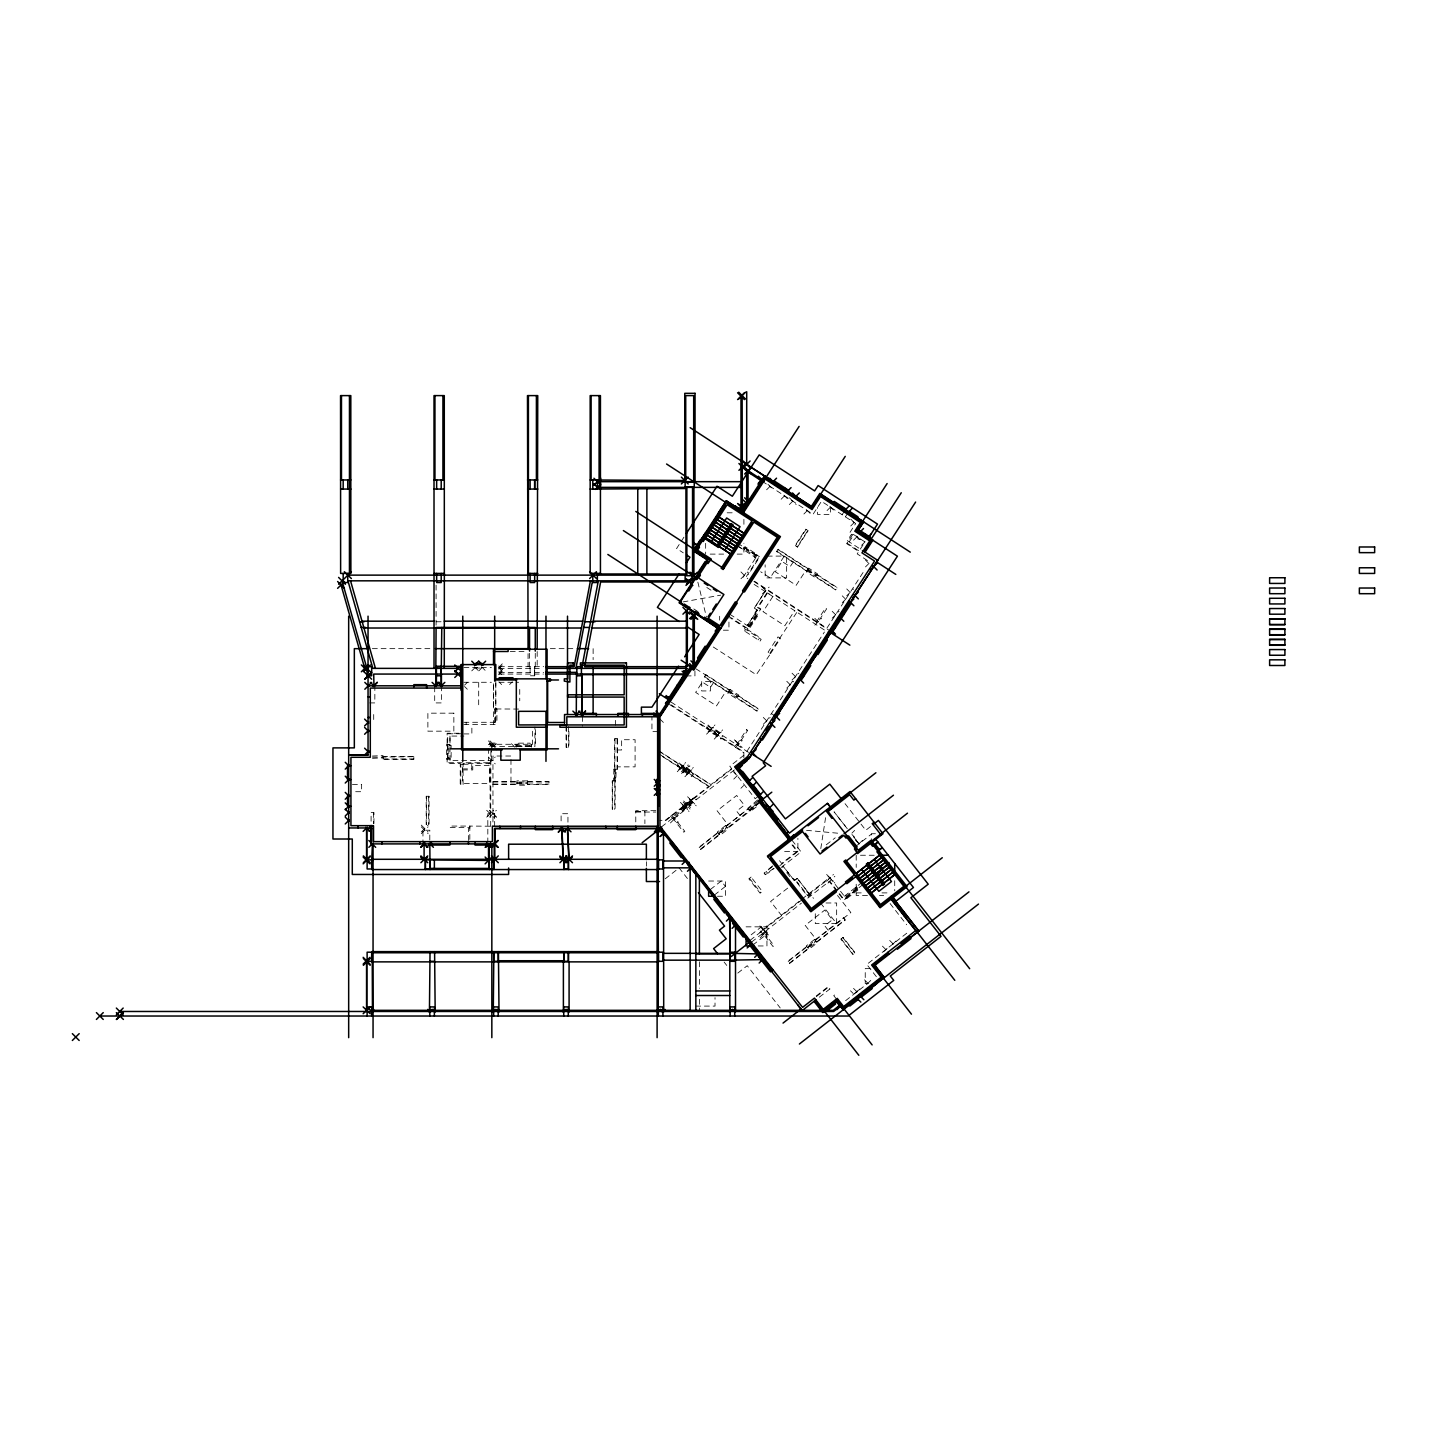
<?xml version="1.0" encoding="UTF-8"?>
<svg xmlns="http://www.w3.org/2000/svg" width="1447" height="1447" viewBox="0 0 1447 1447"><rect width="100%" height="100%" fill="white"/><g stroke="black" fill="none" stroke-linecap="round" stroke-linejoin="round"><path stroke-width="0.75" stroke-dasharray="5 3.75" d="M492.957 760.471L449.963 760.471L449.981 758.192M463.872 724.567L495.796 724.567L495.796 722.288M469.805 828.353L469.823 826.074L490.859 826.219M614.469 780.874L614.812 769.243M615.084 780.874L612.226 780.874L612.244 809.361L615.084 809.361L615.264 769.261M490.678 826.327L490.895 748.551M820.793 848.575L825.966 815.186M704.635 676.726L705.72 674.989L693.023 667.013M743.975 550.041L745.512 547.653L743.975 550.041L738.657 546.604M743.143 577.244L755.822 557.746L754.683 557.005L756.22 554.617L759.747 556.914L748.244 574.64M683.943 537.181L676.599 548.503L683.291 552.844M743.722 548.54L744.97 546.622L757.396 554.689L756.166 556.607L743.722 548.54L744.355 547.581M738.187 546.297L755.822 557.746L754.683 557.005L756.22 554.617M746.308 576.575L758.97 557.077L739.435 544.379M757.36 610.109L747.303 625.592L757.36 610.109L754.285 608.12L765.716 590.539M754.303 608.138L765.101 591.497M806.124 529.385L795.506 545.736L797.225 546.839L807.842 530.506M767.019 592.727L757.45 607.451L760.507 609.44M767.489 593.053L758.228 607.288L760.815 608.97L747.466 629.517L759.711 637.458L758.138 639.863M797.532 547.056L808.15 530.723L805.762 529.168L795.145 545.519L797.55 547.056M756.871 609.802L755.008 612.678L758.3 614.939L750.233 627.365L747.357 625.502M744.59 631.037L745.693 629.318L761.176 639.375L760.073 641.093L743.523 630.349L745.259 627.672L730.681 618.213M748.316 626.135L756.383 613.691M749.076 626.623L757.143 614.197M749.456 626.877L757.541 614.45M713.588 682.532L710.477 687.325L702.356 682.043L695.645 692.371L716.5 705.901L726.304 690.798M793.263 561.942L790.152 566.718L782.031 561.436L775.321 571.764L796.157 585.312L805.979 570.19M772.843 596.526L763.039 611.629L784.835 625.773L794.638 610.67M842.118 514.716L843.999 511.84M845.392 516.832L848.485 512.057M769.822 653.284L796.935 612.171M770.473 653.718L780.421 638.416L778.034 636.861L768.104 652.163L770.491 653.718L756.293 674.736L711.924 646.122M852.428 534.865L846.712 543.656L858.758 551.488L857.203 553.875L869.828 562.069M849.226 541.883L853.386 535.48L851.487 534.25L847.327 540.653L863.19 550.945M860.314 549.082L864.98 541.92L850.058 532.243L855.702 523.543L821.48 501.313L813.033 514.318L763.799 482.339M736.74 744.735L746.489 729.722L747.629 730.464L737.88 745.476M816.379 622.083L825.441 608.12L826.599 608.861L817.537 622.825M746.905 751.337L824.392 632.032M863.045 572.524L826.87 628.215L754.502 581.224M807.028 570.878L808.15 569.159M691.377 800.625L685.607 808.041L688.302 804.116L692.769 802.434L684.196 806.25M471.758 670.883L475.864 666.778M464.559 685.136L467.309 682.387M478.812 670.883L482.918 666.778M498.745 667.356L502.851 663.251M498.546 669.057L502.652 664.951M498.745 673.054L502.851 668.948M498.546 674.754L502.652 670.648M509.597 684.558L512.328 681.826M489.755 746.345L495.218 740.864M491.347 746.345L496.827 740.864M492.269 747.249L496.375 743.143M493.626 746.453L496.357 743.722M488.399 763.889L495.236 757.052M421.276 831.935L428.113 825.097M421.276 833.653L428.113 826.816M766.603 489.791L769.352 487.06M515.512 746.453L518.243 743.722M781.145 499.233L785.251 495.127M789.357 504.569L796.194 497.732M486.68 817.121L493.517 810.284M489.52 817.121L496.375 810.284M803.899 514.011L808.005 509.905M740.954 578.764L747.828 571.927M827.051 510.556L831.157 506.45M762.298 593.957L769.135 587.12M850.764 525.966L856.244 520.486M853.567 540.147L857.673 536.041M861.544 545.338L867.024 539.876M865.487 566.917L870.949 561.436M708.108 731.802L714.963 724.965M814.824 625.158L821.661 618.303M706.57 734.172L713.715 726.864M846.73 595.784L853.567 588.947M842.263 602.676L847.725 597.195M678.679 769.623L685.661 762.533M677.25 771.757L684.268 764.685M832.206 618.158L839.043 611.321M715.759 736.758L722.614 729.921M681.338 771.685L688.175 764.848M714.203 739.146L721.366 731.838M682.242 772.445L689.098 765.608M681.519 773.494L688.356 766.657M683.093 772.825L689.93 765.988M686.312 774.579L693.312 767.489M684.901 776.732L691.919 769.641M792.034 680.018L798.871 673.181M786.77 688.121L793.607 681.284M734.244 746.724L741.153 739.779M735.383 747.448L742.293 740.52M763.293 724.278L770.13 717.441M680.416 809.217L687.271 802.38M680.777 809.651L687.614 802.814M683.653 807.788L694.451 796.754M683.165 809.054L694.795 797.207M670.413 822.963L678.263 815.204M682.17 811.46L689.025 804.622M689.351 805.834L696.206 798.997M733.774 779.101L739.254 773.62M740.936 788.271L743.668 785.522M851.921 833.146L854.671 830.397M759.856 932.736L766.693 925.899M761.61 934.979L768.447 928.142M760.127 937.801L766.982 930.964M859.03 843.782L862.466 840.363M808.095 896.923L813.558 891.461M826.617 881.295L833.472 874.44M828.028 883.086L834.883 876.249M883.574 951.837L889.272 946.139M892.437 944.565L896.543 940.46M854.58 993.51L857.311 990.779M856.262 992.497L860.368 988.391M867.223 983.942L871.329 979.836M757.577 799.974L747.846 808.168L749.311 809.904L755.804 804.442M699.172 847.635L758.3 800.842M759.132 801.692L749.13 809.759L750.559 811.532L757.215 806.16M759.693 802.416L700.438 849.244M759.838 802.579L749.835 810.646L748.551 809.054M749.98 810.826L756.654 805.454M867.495 895.44L856.208 895.44L856.208 882.525M743.867 755.28L729.813 766.241L731.585 768.502L710.947 784.6L659.922 751.463M665.204 820.34L708.596 786.463L661.804 756.076M731.838 769.008L666.145 820.34L659.922 820.34M692.082 801.529L672.005 817.211L683.726 832.206L684.811 831.374L673.796 817.266L674.917 818.713L673.759 819.454M661.532 826.852L736.035 768.628M673.416 819.002L693.493 803.32L690.671 799.739L683.49 805.346L686.294 808.945M757.884 796.61L755.189 798.726L733.322 770.745M717.784 832.586L698.919 847.309L700.674 849.552L719.539 834.829M726.032 826.128L748.334 808.71L750.089 810.971L727.787 828.371M718.598 833.617L726.864 827.159M718.743 833.798L727.009 827.34M665.222 878.799L679.149 867.929L687.415 878.51M710.441 889.453L721.203 881.024L725.435 886.414M714.42 895.006L725.417 886.414M772.734 865.885L765.988 871.148L767.76 873.391L774.163 868.381M773.53 868.363L765.445 874.693L764.179 873.066L772.264 866.753M779.788 865.65L797.894 851.505L797.894 838.392M781.181 867.44L801.095 851.903L791.762 839.947M782.791 867.639L782.99 866.03L794.367 880.59L797.243 878.347L810.139 894.879L807.643 895.386L796.845 881.549M826.237 844.831L835.226 837.813M809.452 893.975L810.139 894.879L797.243 878.347L794.349 880.59L783.695 866.934M797.225 878.347L794.801 880.246L792.685 877.551M787.674 888.132L770.6 901.463L781.687 915.662M870.533 826.581L865.812 830.252L845.048 803.664M855.286 846.73L871.619 833.96M751.174 934.798L761.357 926.84L766.964 934.038L753.923 944.204M809.072 893.523L829.692 877.425L844.379 896.199L845.446 895.349L847.2 897.592L843.872 900.197L829.203 881.422M750.161 940.297L802.163 899.654M807.643 895.386L830.053 877.877M751.572 942.087L801.457 903.109M807.86 898.099L829.656 881.06L843.981 899.401L862.34 885.039M737.789 973.089L747.231 965.71L780.222 1007.944M844.379 896.199L860.495 883.592M845.898 897.592L857.583 888.476M846.188 897.954L857.854 888.838M806.775 946.465L787.892 961.206L789.664 963.449L808.511 948.726M815.023 940.007L843.42 917.832L845.175 920.093L816.777 942.268M788.163 961.513L850.854 912.532L837.524 895.476M807.571 947.496L815.837 941.056M807.715 947.676L815.981 941.219M789.411 963.141L844.921 919.767M816.217 995.988L828.1 986.727L829.855 988.97L815.837 999.913M816.379 996.603L828.444 987.18L829.855 988.97M906.763 933.206L866.789 964.444L876.357 976.653M834.557 994.993L833.743 995.626L836.42 999.045M845.627 1000.655L867.893 983.255M683.038 601.916L720.733 595.151M372.385 756.039L383.021 755.569L383.166 758.988M372.44 757.179L413.842 756.709M372.494 758.318L383.129 757.848M727.154 512.799L733.846 512.799M860.603 539.08L857.944 539.08L857.944 537.362M710.151 554.111L723.645 554.111M737.156 554.111L743.903 554.111L743.903 543.24M767.254 556.1L784.274 556.1L770.111 577.896L760.688 571.764M436.09 621.758L441.787 621.758M723.373 630.205L728.944 630.205L728.944 616.404M372.349 648.654L430.935 648.654M550.33 648.654L575.11 648.654M510.248 651.494L527.305 651.494M499.432 666.669L543.692 666.669M463.872 667.465L491.401 667.465M475.177 668.026L482.249 668.026M499.215 668.369L542.028 668.369M499.432 672.367L543.656 672.367M499.215 674.067L543.439 674.067M534.667 675.785L534.667 666.669L534.685 675.785L530.108 675.785L530.108 666.669M686.131 675.894L694.94 675.894L694.922 667.791M463.872 682.279L491.401 682.279M499.106 682.279L518.605 682.279M369.727 702.916L374.845 702.916L374.863 685.806M463.872 722.288L496.936 722.288L496.936 708.958L493.517 708.958L493.517 682.749L493.517 724.567M657.951 731.639L651.946 731.639L651.946 716.663M459.043 733.231L447.123 733.231L447.123 745.422L451.12 745.422L451.12 758.192L447.123 758.192L447.123 763.329L460.236 763.329L460.218 784.636L463.094 784.636L463.076 763.329L490.099 763.329L490.099 813.702M461.611 733.792L447.702 733.792L447.702 762.75L490.678 762.75M463.89 733.918L471.867 733.918L471.867 724.567M449.981 760.471L449.981 736.071L463.89 736.071M449.981 744.391L446.562 744.391L446.562 759.223L448.841 759.223L448.841 744.391M516.326 745.422L531.139 745.422M516.326 746.345L531.139 746.345M490.895 746.562L534.902 746.562L534.902 726.973M617.091 749.98L621.649 749.98L621.649 739.724L635.088 739.724L635.088 766.856L617.091 766.856M383.075 758.988L413.842 758.988M462.515 764.342L460.815 764.342L460.815 784.636M462.515 768.9L471.758 768.9L471.758 764.233L462.515 764.233L462.515 784.636M462.515 769.931L472.771 769.931L472.771 765.373L489.647 765.373L489.647 783.388L462.515 783.388M492.939 781.615L516.886 781.615M527.359 781.615L549.028 781.615L549.028 784.473L527.359 784.473M492.957 782.013L549.028 782.013M516.886 782.917L527.377 782.917M516.886 783.153L527.377 783.153M492.957 784.057L549.028 784.057M352.417 784.401L361.641 784.401L361.641 791.708L352.417 791.708M492.939 784.473L516.886 784.473M655.835 810.682L635.776 810.682L635.776 822.113M635.758 811.423L644.892 811.423L644.892 823.632M635.776 812.056L655.835 812.056M494.657 826.4L494.657 813.702L487.82 813.702L487.82 843.908M875.417 833.743L871.619 833.743L871.619 842.95M784.618 851.505L797.894 851.505L792.757 844.958M860.459 855.249L875.326 855.249M708.632 881.024L725.435 881.024L725.435 896.254L714.945 896.254M856.208 892.889L863.895 892.889M881.983 892.889L890.484 892.889M879.432 895.44L883.683 895.44M825.984 902.982L836.655 902.982L836.655 923.62L820.666 903.145M836.655 923.62L815.294 923.62L815.294 911.23M746.073 926.84L766.964 926.84L766.946 945.958L753.869 945.958M870.063 968.64L865.234 968.64L865.234 983.49L868.091 983.49M695.627 1006.099L715.017 1006.099L715.017 997.634M518.605 709.066L495.796 708.958L495.796 683.273M806.54 830.343L840.201 833.418M754.683 557.005L755.822 557.746M847.038 543.186L859.88 551.524M808.367 568.834L778.142 549.209L776.587 551.596L806.811 571.221M817.139 574.531L837.234 587.572L835.661 589.96L815.583 576.937M777.943 549.553L837.017 587.916M807.643 569.919L816.434 575.635M807.516 570.118L816.325 575.834M776.713 551.198L835.896 589.634M744.482 547.382L756.908 555.449M744.228 547.762L756.654 555.847M753.887 581.495L829.438 630.548M754.122 584.371L828.19 632.466M754.864 613.944L755.822 614.559M706.805 587.482L713.172 591.606M729.794 614.233L749.202 626.84M728.709 616.241L747.972 628.758M693.818 608.952L701.035 613.637M771.432 713.588L776.207 716.681M729.632 690.038L705.919 674.646L704.363 677.033L728.094 692.426M738.422 695.754L758.517 708.795L756.944 711.182L736.867 698.141M705.72 674.989L758.3 709.12M728.926 691.141L737.717 696.857M728.8 691.34L737.59 697.038M704.599 676.708L757.179 710.839M746.489 729.722L747.629 730.464M737.735 743.197L738.874 743.939M670.956 702.012L749.781 753.2M711.002 729.378L718.653 734.353M671.119 704.834L743.867 752.078L743.867 757.74M669.4 704.418L743.867 752.766M659.941 751.807L711.237 785.124M681.428 767.109L689.061 772.083M659.941 754.52L709.428 786.535M850.764 519.129L853.495 521.861M829.8 506.45L833.888 510.556M856.298 536.041L860.404 540.147M865.487 560.079L868.218 562.811M806.63 509.905L810.736 514.011M789.357 497.732L796.194 504.569M783.876 495.127L787.982 499.233M767.977 484.329L773.458 489.791M846.73 588.947L849.461 591.678M842.263 595.838L844.994 598.57M832.206 611.321L839.043 618.158M814.824 618.303L821.661 625.158M762.298 587.12L769.135 593.957M740.954 571.927L747.81 578.764M792.034 673.181L796.139 677.268M786.77 681.284L790.858 685.39M763.293 717.441L767.398 721.528M851.921 834.503L854.671 837.234M855.629 840.363L861.11 845.844M735.456 740.52L742.221 747.448M734.298 739.779L741.081 746.724M715.759 729.921L722.614 736.758M708.108 724.965L714.963 731.802M714.529 731.838L721.366 738.675M714.203 732.309L721.058 739.146M706.878 726.864L713.715 733.701M706.57 727.335L713.407 734.172M733.774 772.264L736.523 774.995M826.617 874.44L833.472 881.295M828.028 876.249L834.883 883.086M889.706 940.46L893.812 944.565M659.922 718.996L663.359 722.415M882.435 946.139L886.541 950.245M686.475 767.489L693.312 774.326M686.312 767.742L693.149 774.579M683.093 765.988L689.93 772.825M689.098 772.445L678.824 762.533L685.516 769.623M685.082 769.641L691.756 776.732M806.721 891.461L813.558 898.298M681.519 766.657L688.356 773.494M677.431 764.685L684.268 771.522M677.25 764.92L684.105 771.757M687.596 796.754L694.795 804.044M689.351 798.997L696.206 805.834M864.492 979.836L868.598 983.942M683.653 800.951L690.49 807.788M683.165 802.199L690.02 809.054M680.416 802.38L687.614 809.651M682.17 804.622L689.025 811.46M853.531 988.391L857.637 992.497M850.474 990.779L853.224 993.51M671.426 815.204L678.336 822.131M670.341 816.036L677.25 822.963M759.856 925.899L766.693 932.736M761.61 928.142L768.447 934.979M498.745 665.982L502.851 670.088M498.546 667.682L502.652 671.788M760.127 930.964L766.982 937.801M498.745 671.679L501.476 674.411M498.889 681.826L501.621 684.558M481.562 666.778L485.667 670.883M474.489 666.778L478.595 670.883M464.559 686.493L467.309 689.242M511.406 743.722L516.886 749.184M489.972 740.864L495.453 746.345M488.381 740.864L495.218 747.701M489.538 743.143L496.375 749.98M489.52 743.722L492.251 746.453M488.399 757.052L495.236 763.889M486.68 810.284L493.517 817.121M421.276 825.097L428.113 831.935M421.276 826.816L428.113 833.653M764.179 873.066L765.445 874.693M718.038 832.893L719.304 834.503M847.291 828.751L834.069 811.821L847.291 828.751M859.048 843.782L853.549 836.764L856.443 840.472M890.086 903.525L906.672 924.742M856.317 886.866L857.727 888.657M855.503 887.499L857.257 889.742M792.015 844.939L797.08 851.415L781.669 863.443L779.463 860.621M843.402 917.832L845.157 920.093M842.823 937.62L854.815 952.976M841.195 938.886L853.205 954.242M796.736 882.344L806.847 895.277L763.274 929.318L761.339 926.84M786.716 872.668L790.659 877.696M740.122 815.62L736.632 811.134L744.264 805.165L736.686 795.47L717.097 810.772L728.185 824.971M828.209 930.222L824.7 925.736L832.351 919.767L824.772 910.073L805.183 925.357L816.271 939.555M749.492 878.329L760.706 892.709M765.029 931.561L766.946 934.038L766.946 930.059M763.817 932.501L774.073 945.614L772.987 946.465L762.75 933.351M724.133 962.074L726.756 965.438M845.446 895.349L847.182 897.592M697.852 582.128L706.462 617.127M494.657 813.702L494.657 822.33M449.963 736.071L449.981 745.422M894.716 880.735L894.734 890.864M856.208 855.249L856.208 867.404M830.469 507.137L830.469 514.427L817.519 514.427L817.519 507.409M786.643 557.638L786.643 577.896L765.137 577.896L765.137 564.818M743.903 519.31L743.903 525.84M719.647 616.241L719.647 620.148M705.648 543.33L705.648 554.111M699.389 961.803L699.389 988.265M699.389 999.298L699.389 1010.332M646.375 861.761L646.375 866.156M617.091 738.693L617.091 769.243M615.373 720.353L615.373 726.503M615.029 738.693L614.686 809.361M612.642 780.874L612.642 809.361M593.125 648.654L593.125 659.633M582.472 716.482L582.472 726.267M568.924 731.513L568.906 747.249L566.066 747.249L566.066 725.363M568.526 726.503L568.526 747.249M567.947 822.167L567.947 813.702L561.11 813.702L561.11 822.167M566.482 726.503L566.482 747.249M537.181 651.494L537.181 666.669M535.462 729.722L535.462 747.14M535.263 653.302L535.263 668.369M532.623 731.223L532.623 744.283L488.616 744.283L488.616 760.471M530.108 745.422L530.108 743.143L517.339 743.143L517.339 745.422M529.548 653.302L529.548 668.369M528.065 653.664L528.065 666.669M519.744 689.405L519.744 700.8M516.308 744.283L516.308 747.14M516.091 744.283L516.091 746.562M510.972 782.013L510.972 756.021L492.957 756.021L492.957 826.237M495.796 681.139L495.796 724.567M495.579 708.958L495.579 722.288M494.657 708.958L494.657 722.288M492.957 744.283L492.957 746.562M491.817 744.283L491.817 746.562M491.455 747.14L491.455 760.471M478.704 682.279L478.686 706.896M469.823 839.405L469.823 826.074L449.872 826.074L449.872 827.431L468.448 827.431L468.448 841.629M466.169 722.288L466.169 724.567M447.937 744.391L447.937 759.223M447.467 744.391L447.467 759.223M441.552 685.806L441.534 702.916L434.697 702.916L434.697 685.806M436.09 585.131L436.09 627.455M429.795 840.002L429.813 830.234L422.958 830.234L422.958 843.908M428.674 796.266L428.674 824.754M426.612 796.266L426.612 824.754M424.695 828.516L424.695 830.234M373.706 714.529L373.706 722.505M373.941 823.524L373.959 812.563L371.083 812.563L371.101 825.676M373.38 812.563L373.38 823.741M613.89 769.207L613.546 780.837L615.825 780.91L616.169 769.279L613.89 769.207M747.918 624.652L747.303 625.61L748.877 625.267L747.918 624.652M730.048 689.423L727.678 693.059L736.487 698.756L738.838 695.139L730.048 689.423M808.764 568.201L806.413 571.836L815.204 577.552L817.555 573.916L808.764 568.201M682.658 765.21L680.18 769.026L687.831 774L690.309 770.166L682.658 765.21M712.25 727.461L709.754 731.296L717.405 736.252L719.883 732.435L712.25 727.461M725.598 825.532L717.332 831.989L720.009 835.407L728.257 828.95L725.598 825.532M751.102 877.063L748.841 878.817L760.091 893.197L762.334 891.442L751.083 877.063M857.022 887.753L845.337 896.887L846.748 898.677L858.433 889.561L857.022 887.753M814.589 939.429L806.323 945.886L808.982 949.304L817.248 942.847L814.589 939.429M843.131 937.367L840.87 939.121L852.88 954.495L855.123 952.741L843.113 937.367M710.477 681.609L701.686 681.609L701.686 690.942L710.477 690.942L710.477 681.609M453.852 713.172L427.878 713.172L427.878 731.169L453.852 731.169L453.852 713.172M617.489 738.693L614.613 738.693L614.613 769.243L617.489 769.243L617.489 738.693M413.842 756.419L383.057 756.419L383.057 759.277L413.842 759.277L413.842 756.419M527.377 780.874L516.886 780.874L516.886 785.196L527.377 785.196L527.377 780.874M429.072 796.266L426.196 796.266L426.196 824.754L429.072 824.754L429.054 796.266M496.375 817.121L489.538 810.284L496.357 817.121M531.356 747.14L531.356 744.283L531.356 747.14"/><path stroke-width="1.5" d="M341.474 479.952L341.474 395.61M349.45 573.428L349.469 395.61M434.95 479.952L434.95 395.61M442.927 479.952L442.927 395.61M461.611 664.607L461.611 685.806L368.026 685.806M528.408 573.428L528.408 395.61M536.403 479.952L536.403 395.61M591.1 479.952L591.118 395.61M599.094 395.61L599.094 481.67M444.338 575.128L444.283 395.61L434.01 395.61L434.028 668.369M528.065 649.486L527.486 395.61L537.741 395.61L537.181 649.486M441.208 674.067L441.787 627.455M590.412 580.826L574.133 666.669L545.863 666.669M575.906 668.369L592.528 580.826M581.712 668.369L598.316 580.826M883.032 870.75L882.851 872.035L884.298 870.569L883.032 870.75L891.461 881.53L878.89 891.352L861.616 869.267M881.205 868.417L881.693 867.241L879.957 868.598L881.205 868.417L874.187 859.446M700.891 539.876L703.296 541.431L727.136 504.714L751.988 520.848L721.203 568.255L723.12 569.503L753.905 522.096L777.274 537.271L742.582 590.702L744.482 591.95L780.439 536.602L726.448 501.566L694.415 550.891L707.818 559.573L706.009 562.358L707.927 563.588L711.255 559.085L697.599 550.204L699.444 547.346L697.544 546.098L694.415 550.909L707.8 559.591L679.873 602.603L720.461 628.939M707.818 535.517L718.327 542.336M711.164 530.344L721.691 537.181M726.72 529.439L716.193 522.602M730.066 524.266L719.539 517.447M721.203 544.199L731.712 551.036M736.74 543.294L726.231 536.457M740.086 538.121L729.577 531.302M686.384 533.418L717.007 486.264L732.345 496.231L759.205 454.901L814.643 490.913L818.134 485.541L877.497 524.103L868.743 537.579M680.452 602.784L718.074 628.414L679.059 602.766L707.004 559.754L693.619 551.072L726.285 500.789L740.14 509.778L750.125 500.047M679.113 573.916L657.39 607.378L679.168 621.523M686.366 562.774L689.984 557.204L686.638 555.015M693.619 551.072L705.648 532.568M718.49 512.799L726.285 500.789L740.122 509.778M696.007 550.547L725.616 504.949M714.529 525.189L725.037 532.026M717.875 520.034L728.384 526.853M711.399 541.504L712.666 541.268L710.821 540.382L711.399 541.504L726.665 517.99L740.05 526.69L724.784 550.204M716.663 544.922L706.136 538.085M720.009 539.767L709.482 532.93M723.355 534.594L712.846 527.775M717.133 545.23L731.169 523.633L733.068 524.863L718.417 547.436L705.033 538.736M717.603 545.537L731.332 524.411L732.291 525.044L718.255 546.64L705.358 538.266M717.857 545.7L731.26 525.044M688.754 591.027L692.389 585.42M696.043 579.813L708.18 561.11M718.327 546.007L731.73 525.37M741.533 511.424L764.522 476.009L773.602 481.905M724.549 539.044L735.058 545.863M727.895 533.889L738.422 540.708M731.26 528.716L741.768 535.553M742.347 511.858L764.812 477.257L811.658 507.68L820.105 494.675L862.358 522.114L856.696 530.814L871.619 540.491L864.347 551.687M742.727 512.111L764.938 477.89L811.785 508.295L820.232 495.308L861.725 522.24L856.063 530.94L870.985 540.635L863.968 551.434M766.223 477.076L799.124 426.413M743.487 512.6L765.21 479.138L812.056 509.561L820.503 496.556L860.459 522.512L854.815 531.212L869.719 540.907L861.96 552.844L874.585 561.038L747.43 756.835L734.642 766.82L760.127 799.431L758.318 800.824L788.579 839.549M772.987 482.864L774.235 480.947L788.76 490.388M730.03 553.622L719.521 546.785M733.394 548.449L722.867 541.63M743.451 532.966L732.924 526.129M722.777 567.929L752.386 522.331M707.981 616.874L710.368 613.184M712.756 609.513L716.337 603.996M678.571 666.145L651.964 707.131L641.401 707.131L641.401 714.529M684.612 656.848L699.136 634.491L686.421 626.244M686.963 670.07L668.604 698.322L670.522 699.552M672.855 693.457L679.168 683.744M681.392 680.325L686.674 672.186M659.434 714.547L691.123 665.747L693.981 667.628M692.064 666.38L660.194 715.885L659.054 715.885L659.054 805.708M718.544 627.709L692.914 667.176L691.087 665.819L693.023 667.013L693.023 615.228M719.322 628.197L693.312 668.261L691.395 667.013L659.959 715.433L658.584 715.433L658.584 805.708M721.348 625.484L778.866 536.927M719.702 628.45L693.439 668.876L691.521 667.646M690.165 427.697L811.369 506.432L819.816 493.427L910.272 552.139M820.793 494.024L845.247 456.366M844.614 510.9L845.862 508.982L834.196 501.404L832.966 503.321L842.95 509.814M862.647 521.227L887.12 483.551M859.5 532.876L860.097 531.953L857.944 530.561L863.606 521.861L857.275 517.755L856.696 518.659L857.908 516.814L849.118 511.098L847.87 512.998L854.906 517.574M859.482 532.912L860.712 530.995L870.479 537.325L869.52 538.809M871.148 539.116L901.264 492.74M865.107 552.193L872.867 540.219L869.846 538.284L872.867 540.237M775.086 715.921L849.335 601.59M766.078 730.21L768.303 726.774M775.465 716.175L849.715 601.843M915.607 502.055L749.13 758.391L737.825 767.236L738.965 768.664L737.825 767.236L749.148 758.373L877.714 560.387L873.662 566.609M810.754 665.584L801.331 680.126L799.413 678.878L803.664 683.111M851.415 602.983L833.02 631.326L831.103 630.078M668.876 699.986L669.563 698.937M842.281 800.119L829.818 784.165L785.395 818.875L752.133 776.297L765.608 765.77L763.256 762.768L897.411 556.191L857.926 530.561L863.606 521.861M758.535 743.921L761.448 739.435M815.403 656.341L816.94 653.972M888.983 862.593L882.435 869.267L881.313 868.779L882.941 870.389L881.802 869.918L875.29 876.538M338.598 584.244L351.386 571.71M337.603 588.35L344.44 581.513M361.352 671.788L368.189 664.951M363.504 671.788L370.36 664.951M364.608 679.204L371.445 672.367M364.825 679.204L371.662 672.367M364.825 689.242L371.662 682.387M373.037 686.493L377.142 682.387M373.254 686.493L377.36 682.387M593.957 485.089L600.794 478.252M595.332 489.412L600.794 483.949M364.608 725.942L368.714 721.836M364.608 734.262L368.714 730.156M72.35 1040.483L79.187 1033.646M345.236 769.135L349.342 765.029M96.406 1019.448L103.243 1012.611M364.608 755.008L368.714 750.903M434.842 686.493L438.929 682.387M435.059 686.493L439.146 682.387M454.774 671.788L461.81 664.951M440.539 686.493L444.844 682.387M345.236 783.044L349.342 778.938M116.339 1014.89L123.176 1008.053M454.774 677.485L461.81 670.648M116.339 1019.448L123.194 1012.611M116.574 1019.448L123.411 1012.611M737.572 399.589L744.409 392.752M738.712 399.028L745.549 392.191M474.489 665.294L478.595 661.189M345.236 799.232L349.342 795.127M481.562 665.294L485.667 661.189M345.236 809.723L349.342 805.617M345.236 815.981L349.342 811.876M681.356 483.949L688.193 477.112M589.616 578.547L596.453 571.71M345.236 823.958L349.342 819.852M363.143 831.374L367.466 827.268M369.057 831.374L371.789 828.643M738.929 470.329L745.766 463.492M743.27 467.851L750.107 461.014M368.84 847.327L372.946 843.221M744.626 474.037L751.481 467.182M363.36 862.719L370.197 855.882M363.143 863.859L369.98 857.022M758.373 483.099L765.228 476.244M758.608 483.244L765.463 476.407M758.011 484.202L764.848 477.365M693.619 549.227L697.725 545.121M738.947 508.982L744.409 503.52M744.626 504.605L751.481 497.768M772.445 482.285L776.551 478.179M420.679 847.327L424.785 843.221M420.896 847.327L425.002 843.221M691.865 576.394L694.614 573.645M690.49 579.126L697.327 572.288M686.511 584.244L690.617 580.157M685.987 585.402L692.824 578.547M426.594 847.327L430.7 843.221M786.987 491.727L791.075 487.621M420.896 862.719L427.733 855.882M424.785 859.753L427.534 857.022M575.599 715.216L579.921 711.11M795.199 497.063L799.305 492.957M581.296 715.216L585.402 711.11M581.513 715.216L585.619 711.11M682.93 614.179L689.767 607.342M689.604 618.647L695.066 613.166M690.906 619.352L697.743 612.515M363.143 964.172L369.98 957.317M363.36 965.312L370.197 958.475M485.107 847.327L487.838 844.596M485.758 847.327L488.489 844.596M490.804 847.327L497.641 840.49M491.455 847.327L498.293 840.49M716.355 629.228L718.634 626.949M715.125 631.127L717.857 628.396M485.107 863.859L491.944 857.022M491.455 862.719L498.293 855.882M844.56 510.61L848.647 506.522M683.906 671.788L686.638 669.057M690.906 667.682L697.743 660.845M692.317 667.682L696.441 663.594M682.134 678.064L684.865 675.333M847.815 512.744L851.921 508.639M666.126 702.356L668.876 699.625M665.439 703.405L669.563 699.317M656.522 716.138L659.253 713.389M657.77 716.138L661.496 712.485M363.143 1013.75L370.197 1006.913M371.011 1012.158L373.742 1009.409M558.271 832.079L562.377 827.973M558.488 832.079L562.594 827.973M860.784 531.266L863.515 528.535M563.968 831.808L566.917 829.077M867.386 537.832L871.492 533.726M559.935 862.719L566.79 855.882M563.896 859.753L566.627 857.022M565.65 862.719L572.487 855.882M569.593 859.753L572.325 857.022M870.262 570.009L877.099 563.172M654.243 786.227L659.723 780.765M429.126 1012.158L431.875 1009.409M656.522 786.227L659.253 783.496M655.527 789.085L659.633 784.979M654.243 795.362L659.723 789.881M852.663 597.756L858.36 592.058M656.522 795.362L659.253 792.612M849.787 603.037L853.893 598.931M839.712 618.52L843.818 614.432M828.643 634.13L835.48 627.275M796.809 683.111L803.664 676.274M654.37 831.935L658.475 827.847M654.587 831.935L658.692 827.847M657.426 833.11L661.478 828.914M659.235 831.699L661.894 828.878M772.807 720.118L779.644 713.281M770.817 724.64L774.923 720.534M660.067 836.475L664.173 832.369M660.284 836.475L664.39 832.369M492.975 1012.158L495.706 1009.409M737.482 768.357L741.606 764.251M750.577 755.063L756.112 749.492M737.843 769.388L740.502 766.566M738.259 769.352L742.383 765.246M748.171 782.013L752.277 777.907M751.843 786.734L755.949 782.628M682.116 864.42L686.222 860.332M759.006 795.904L763.112 791.798M687.452 871.275L691.557 867.169M563.064 1012.158L565.795 1009.409M768.863 808.511L772.969 804.423M793.77 834.738L789.664 838.844L760.236 801.059L762.044 799.666L736.559 767.055L748.334 757.866M726.394 921.106L730.5 917M732.092 928.395L734.823 925.664M657.68 1012.158L660.411 1009.409M662.238 1012.158L664.969 1009.409M747.158 947.948L751.264 943.842M748.949 946.537L751.68 943.806M754.683 957.317L757.414 954.586M759.15 963.033L761.882 960.283M729.487 1012.158L732.218 1009.409M836.276 1008.704L840.381 1004.616M836.981 1009.608L841.069 1005.502M853.983 1002.102L859.464 996.639M857.04 999.732L863.877 992.895M789.447 836.981L790.351 838.157L761.52 801.24L763.311 799.829L761.52 801.222L790.532 838.392M875.688 964.715L874.802 965.42L884.352 977.629L874.82 965.42L875.688 964.715L874.802 965.42L968.965 891.858M761.52 801.24L763.311 799.829M878.691 850.42L882.272 847.616L876.918 851.813L903.869 886.306L880.518 904.556L845.699 860.006L843.908 861.399L880.12 907.757L907.07 886.704L870.841 840.363L858.27 850.185L826.707 809.759M747.99 757.559L735.926 766.982L761.393 799.594L759.603 800.987L789.284 838.989M661.749 827.105L659.959 828.498L494.657 828.516L494.657 843.908L494.657 828.805M642.142 842.715L660.103 828.679M738.205 767.67L747.177 760.652M739.887 773.584L742.582 771.468L749.745 780.638L747.954 782.031M671.643 841.648L669.852 843.058L681.211 857.601L683.02 856.208M751.644 786.752L753.435 785.341L760.597 794.512L758.789 795.904M762.822 799.196L771.812 792.178M687.47 863.714L689.26 862.303M766.548 810.175L769.533 807.824M775.411 820.901L778.106 818.785M785.287 834.159L788.271 831.808M831.573 808.638L827.449 803.374L789.32 833.165L737.825 767.236M715.903 897.773L713.859 899.365L724.513 913.021M768.122 856.968L802.705 829.945M807.987 825.821L818.586 817.537M875.905 772.752L826.508 811.351L831.989 818.387M828.082 811.568L849.642 794.729L853.857 800.119L855.647 798.708M821.95 851.071L827.051 847.092M838.953 837.795L842.353 835.136M844.053 833.816L893.45 795.217M734.389 921.956L732.58 923.349L743.252 937.005L745.06 935.612M874.042 822.24L872.234 823.65L881.223 835.136M873.681 824.121L878.401 820.431L928.214 884.189L910.868 897.737L941.038 936.354L890.285 976.002L893.74 980.415L848.159 1016.029L99.825 1016.029M856.407 847.454L854.453 848.973L857.619 853.585L870.461 843.547L872.559 846.242L877.931 842.045L874.097 845.048M844.614 862.303L907.486 813.178M872.234 842.154L883.014 833.743L850.04 791.527L767.416 856.063L810.917 911.755L836.348 891.895L834.937 890.104L811.315 908.553L770.618 856.461L802.506 831.555L820.051 854.001L843.854 835.407L845.88 838.012L848.557 835.932L857.13 846.893M731.115 956.612L749.076 942.576L754.918 949.702M751.481 943.824L749.673 945.235L770.491 971.859L773.186 969.743M854.435 874.874L845.446 881.892L846.857 883.683L855.828 876.665M856.226 873.463L868.363 864.004M868.797 863.642L879.577 855.231M810.23 910.868L852.518 877.823M858.125 875.905L869.575 866.952M870.696 866.066L881.476 857.655M759.114 957.299L760.905 955.906M860.024 878.329L871.474 869.376M872.595 868.489L883.375 860.079M861.906 880.753L873.373 871.799M874.494 870.931L885.275 862.502M863.805 883.176L875.254 874.223M876.376 873.355L887.156 864.926M865.704 885.6L877.153 876.647M878.275 875.779L889.055 867.35M867.603 888.024L878.383 879.595M880.174 878.202L890.954 869.774M869.502 890.448L880.952 881.494M882.073 880.626L892.853 872.197M871.383 892.871L883.52 883.394M883.954 883.05L894.734 874.621M879.414 906.853L942.286 857.727M895.657 901.391L913.455 887.499L875.399 838.808M904.068 915.806L905.858 914.395M783.044 1023.083L801.005 1009.047M494.874 859.301L494.675 828.498L659.959 828.498L802.181 1010.585L815.855 999.895M888.53 952.958L872.903 965.167L882.453 977.376L843.474 1007.836L837.09 999.66L823.072 1010.621L815.131 1000.474M875.001 963.829L881.838 958.493M901.047 943.462L909.584 936.806L910.995 938.597L897.339 949.268M888.82 953.32L873.554 965.239L883.086 977.467L843.384 1008.487L836.999 1000.311L822.999 1011.254L814.788 1000.745M827.991 1007.058L832.586 1003.476M839.694 1005.285L833.237 1010.332L372.259 1010.332M840.4 1006.19L833.635 1011.471L119.757 1011.471M855.05 999.081L848.448 1004.254L849.841 1006.045L858.107 999.588L856.714 997.797M861.327 994.179L867.585 989.296M843.022 1009.5L884.153 977.358M799.395 1044.011L978.498 904.086M871.564 987.921L858.776 997.634M910.272 937.71L918.827 931.036L891.461 896M871.401 987.74L876.846 983.49M834.792 1003.187L836.836 1001.613L843.221 1009.771M600.433 573.428L590.177 573.428L590.177 395.61L600.433 395.61L600.433 573.428L597.593 573.989L685.932 573.989L685.932 488.507L590.177 489.068M663.703 960.175L730.156 960.139M729.813 960.175L762.569 959.596M371.897 859.301L658.566 859.301L658.566 869.557L371.897 869.557L372.458 859.301M371.68 860.44L372.458 843.619M372.259 960.736L372.458 1010.332M340.551 479.952L350.807 479.952L350.879 573.428L340.624 573.428L340.551 395.61L350.807 395.61L350.807 479.952M434.028 479.952L444.283 479.952M527.486 479.952L537.741 479.952M590.177 479.952L684.793 480.531M597.376 481.67L742.347 481.67M597.376 487.368L742.347 487.368M340.624 489.068L350.879 489.068M434.082 489.068L444.356 489.068M527.558 489.068L537.814 489.068M858.939 529.023L857.944 530.561M434.082 573.428L444.356 573.428L444.283 668.369M527.558 573.428L537.814 573.428M347.75 575.128L686.855 575.128L686.855 487.368M689.93 580.826L347.949 580.826L372.856 668.369L458.392 668.369M689.405 581.965L600.632 581.965L584.57 666.669L686.348 666.669L686.348 610.761M1269.616 619.081L1284.9 619.081M362.003 621.179L434.028 621.179M444.283 621.179L582.761 621.179M593.198 621.179L686.348 621.179M359.598 621.758L364.083 621.758M584.751 621.758L595.043 621.758M1269.616 624.453L1284.9 624.453M361.207 627.455L365.621 627.455M583.684 627.455L589.472 627.455M363.957 628.016L581.459 628.016M591.895 628.016L686.348 628.016M1269.616 629.336L1284.9 629.336M1269.616 634.708L1284.9 634.708M1269.616 639.592L1284.9 639.592M1269.616 644.982L1284.9 644.982M367.845 648.654L354.334 648.654L354.334 747.882L332.955 747.882L332.955 839.007L352.29 839.007L352.29 874.458L508.62 874.458L508.62 867.965M435.438 648.654L530.054 648.654M577.371 648.654L588.622 648.654M493.517 651.494L508.114 651.494L508.114 649.215M475.177 663.468L482.249 663.468M694.94 665.765L686.131 665.765L686.149 673.868M461.032 666.325L436.415 666.325L436.415 685.806M436.65 666.669L441.208 666.669L441.208 685.806M546.55 668.369L687.325 668.369M545.845 672.367L576.503 672.367L576.286 714.529M458.392 674.067L373.724 674.067L373.941 685.806M545.628 674.067L685.715 674.067M685.552 674.646L582.2 674.646L582.2 714.529M436.65 675.785L441.208 675.785M499.106 677.721L513.016 677.721M494.675 679.981L516.688 679.981M549.715 679.981L558.506 679.981M547.111 681.121L550.421 681.121L550.421 678.842L495.796 678.86L495.815 664.589L461.032 664.607L461.05 690.237M461.629 688.067L370.305 688.085L370.305 757.287L350.934 757.287L350.934 825.676L373.398 825.658L373.398 841.611M368.026 696.749L370.305 696.749M547.111 711.327L518.605 711.327L518.605 724.947L566.826 724.784L566.826 716.79L657.68 716.79M659.941 714.529L564.529 714.547L564.529 723.193M368.026 717.495L370.305 717.495M547.093 722.505L564.547 722.505M547.111 727.226L516.326 727.226L516.326 678.842M368.026 730.825L370.305 730.825M450.234 748.822L558.506 748.822M502.109 749.98L461.611 749.98L461.629 664.589M520.106 749.98L547.111 749.962L547.093 649.215L493.517 649.215L493.517 664.607M368.026 751.572L370.305 751.572M368.026 754.99L348.655 755.008L368.044 754.99L368.044 616.151M350.934 765.716L347.515 765.716L347.515 779.626L350.934 779.626M349.794 795.814L347.515 795.814L347.515 806.286L350.934 806.286M657.68 826.219L492.378 826.237L492.378 841.629L373.38 841.629L373.38 825.676M348.637 827.955L371.101 827.955L371.156 843.908M535.354 829.656L552.682 829.656M617.308 829.656L635.776 829.656M871.619 842.95L872.867 842.95M494.675 843.89L371.083 843.908L371.101 825.676M881.729 855.249L888.241 855.249M658.349 859.862L662.925 859.862L662.925 868.978L658.349 868.978M429.813 868.978L425.255 868.978L425.255 859.862L489.267 860.44M663.703 861.001L685.534 861.001M663.703 867.838L690.87 867.838M489.267 868.417L429.813 868.417L429.813 860.44M659.543 881.53L646.375 881.53L646.375 868.345M714.945 896.254L708.632 896.254L708.632 889.724M751.68 945.958L746.073 945.958L746.073 938.777M430.03 951.62L371.897 951.62L371.897 961.875L658.566 961.875L658.566 951.62L430.03 951.62L429.452 1010.332M429.813 952.198L434.371 952.198M658.349 952.198L662.925 952.198L662.925 961.314L658.349 961.314M371.68 952.759L658.367 952.759L657.788 868.417M663.703 953.338L730.156 953.374M695.591 953.899L730.174 953.899M758.119 953.899L729.813 953.338M730.174 959.596L729.595 917.669M498.202 960.736L563.172 960.736M657.788 960.736L657.788 1008.071M429.813 961.314L434.371 961.314M695.844 990.96L729.813 990.96M695.844 995.518L729.813 995.518M833.707 502.181L837.035 504.334M840.363 506.504L845.374 509.742M819.635 493.698L863.425 522.132M861.11 533.961L864.347 536.077M773.114 481.598L746.688 464.433L746.706 391.721M780.385 486.319L787.656 491.039M795.868 496.375L811.351 506.432M802.524 502.037L807.987 505.582M742.13 466.911L762.044 479.825M761.429 480.784L746.688 471.216L746.688 503.466M863.208 550.927L877.732 560.369M876.683 561.997L895.802 574.405M735.203 505.889L742.311 510.502M736.324 507.987L739.815 510.248M666.579 464.017L777.925 536.331M719.069 517.14L730.536 524.592M731.024 524.899L731.983 525.514M732.453 525.822L743.921 533.274M848.575 601.102L850.655 602.477M717.386 519.708L728.872 527.16M730.771 528.408L742.257 535.86M715.722 522.295L727.19 529.747M729.107 530.995L740.575 538.447M714.04 524.881L725.508 532.333M727.425 533.563L738.892 541.015M712.358 527.468L723.844 534.902M725.743 536.15L737.228 543.602M710.694 530.036L722.162 537.488M724.079 538.736L735.546 546.188M709.012 532.623L720.479 540.075M722.397 541.305L733.864 548.757M839.459 617.218L841.358 618.466M707.33 535.209L718.815 542.643M720.715 543.891L732.2 551.343M705.666 537.778L718.562 546.17M719.05 546.478L730.518 553.93M703.296 541.413L700.42 539.568L696.568 545.501L698.485 546.731M830.741 632.737L849.859 645.145M635.794 511.442L723.735 568.544M825.423 638.832L827.34 640.062L817.899 654.605L815.981 653.357M706.968 562.973L705.051 561.743L697.472 573.41L700.366 575.255L698.557 578.022L723.898 594.482L708.379 618.375L719.792 625.791L735.311 601.898L737.228 603.128L693.71 670.142L691.793 668.912L659.959 716.79L659.959 826.219L802.597 1007.365L814.462 998.104L823.234 1009.337L837.234 998.394L843.619 1006.569L881.169 977.231L871.619 965.004L915.644 930.62L891.225 899.365M623.368 530.561L696.984 578.348M704.219 583.051L707.836 585.402M713.262 588.929L716.88 591.28M607.849 554.454L681.465 602.259M684.196 604.032L689.731 607.631M695.265 611.213L698.955 613.618M704.49 617.2L721.076 627.98M707.077 647.46L705.159 646.212L697.599 657.879L699.498 659.127M774.326 715.433L776.225 716.663M681.139 660.212L690.689 666.416M770.546 723.337L772.463 724.567L762.406 740.05L760.489 738.82M680.633 679.819L682.532 681.067M677.359 684.847L679.276 686.077M659.344 693.764L668.894 699.968M752.024 753.959L771.142 766.367M749.13 758.391L747.43 756.835M845.247 509.941L847.345 511.297M691.105 665.765L693.656 667.429M738.712 392.191L745.549 399.028M737.572 392.752L744.409 399.589M845.084 508.639L849.172 512.744M843.185 507.879L848.647 513.359M864.655 533.726L871.492 540.563M856.678 528.535L859.409 531.266M873.011 565.922L877.099 570.009M792.468 492.957L799.305 499.794M784.238 487.621L791.075 494.458M769.714 478.179L773.819 482.285M743.27 461.014L750.107 467.851M758.373 476.244L763.853 481.724M758.011 477.365L762.099 481.471M744.626 467.182L751.481 474.037M738.929 463.492L745.766 470.329M854.255 594.789L858.36 598.895M849.787 601.663L853.893 605.768M744.626 497.768L748.732 501.874M743.27 500.047L747.375 504.153M738.929 504.261L744.409 509.724M737.572 503.52L744.409 510.357M839.712 617.164L843.818 621.269M681.356 477.112L688.193 483.949M831.374 630.024L835.48 634.13M830.831 630.15L833.562 632.882M696.025 543.945L698.756 546.677M693.619 542.39L697.725 546.496M690.49 572.288L697.327 579.126M689.134 572.288L693.24 576.394M593.957 478.252L600.794 485.089M593.957 483.949L598.063 488.055M689.242 580.157L691.992 582.888M685.987 578.547L692.824 585.402M715.125 624.29L717.857 627.039M690.906 612.515L697.743 619.352M689.604 611.81L696.441 618.647M682.93 607.342L689.767 614.179M775.538 716.012L779.644 720.118M770.817 723.265L774.923 727.371M690.906 660.845L695.012 664.951M689.586 663.594L693.692 667.682M589.616 571.71L596.453 578.547M683.726 670.648L686.475 673.398M682.134 671.227L684.865 673.958M752.006 752.241L756.039 756.419M751.463 752.35L754.194 755.099L751.409 752.458M892.148 896.688L894.879 899.419M668.062 696.749L670.793 699.498M666.126 695.519L668.876 698.25M737.482 767L741.606 771.106M736.903 766.621L742.383 772.083M665.439 696.568L669.563 700.674M746.797 779.282L752.277 784.744M749.112 782.628L755.949 789.465M759.006 794.53L763.112 798.635M766.132 804.423L772.969 811.261M786.933 834.738L791.039 838.844M656.016 711.11L660.121 715.216M653.682 713.389L656.413 716.138M656.522 779.39L659.253 782.14M654.243 779.39L659.723 784.871M655.527 782.23L659.633 786.336M656.522 788.506L659.253 791.256M578.565 711.11L582.888 715.216M654.243 788.506L659.723 793.987M859.789 995.626L863.877 999.732M572.867 711.11L577.19 715.216M856.733 998.014L860.838 1002.102M836.276 1001.867L843.818 1009.608M657.372 826.183L662.907 831.736M660.284 829.637L667.121 836.475M660.067 829.637L665.548 835.118M656.522 826.924L661.424 831.935M657.101 827.847L661.207 831.935M682.116 857.583L688.953 864.42M687.452 864.42L694.289 871.275M478.812 661.189L482.918 665.294M726.394 914.269L733.231 921.106M471.758 661.189L475.864 665.294M732.092 921.558L734.823 924.289M747.158 941.111L753.996 947.948M454.774 664.951L461.81 671.788M454.973 670.648L461.81 677.485M454.774 670.648L461.611 677.485M344.332 571.71L351.386 578.547M338.598 577.407L345.435 584.244M337.603 581.513L344.44 588.35M438.007 682.387L442.113 686.493L437.79 682.387M432.092 682.387L436.415 686.493M568.074 829.077L571.004 831.808M561.002 827.973L565.325 832.079M732.67 1009.409L735.42 1012.158M565.65 855.882L572.487 862.719M565.488 857.022L568.237 859.753M559.935 855.882L566.79 862.719M559.79 857.022L562.521 859.753M363.504 664.951L370.36 671.788M361.352 664.951L368.189 671.788M364.608 672.367L371.662 679.204M370.305 682.387L374.628 686.493M364.825 682.387L368.931 686.493M660.863 1009.409L663.594 1012.158M494.205 843.221L498.293 847.327M493.536 843.221L497.641 847.327M364.608 719.105L368.714 723.193M489.864 844.596L492.595 847.327M489.213 844.596L491.944 847.327M364.608 727.425L368.714 731.513M491.455 855.882L498.293 862.719M485.107 857.022L489.213 861.128M364.608 748.171L368.714 752.259M429.325 843.221L433.431 847.327M345.236 762.298L349.342 766.404M423.627 843.221L427.733 847.327M423.428 843.221L427.534 847.327M345.236 776.207L349.342 780.313M420.896 855.882L427.733 862.719M420.679 857.022L423.428 859.753M566.265 1009.409L568.997 1012.158M345.236 792.395L349.342 796.501M345.236 802.868L349.342 806.974M365.874 827.268L370.197 831.374M345.236 809.144L349.342 813.25M368.84 840.49L375.677 847.327M345.236 817.121L349.342 821.227M363.36 855.882L370.197 862.719M363.143 857.022L369.98 863.859M496.158 1009.409L498.889 1012.158M432.327 1009.409L435.059 1012.158M427.769 1009.409L430.501 1012.158M363.143 957.317L369.98 964.172M363.36 958.475L370.197 965.312M368.262 1008.053L372.367 1012.158M363.143 1006.913L370.197 1013.75M116.339 1008.053L123.176 1014.89M116.339 1012.611L123.411 1019.448M96.406 1012.611L103.243 1019.448M72.35 1033.646L79.187 1040.483M843.221 1009.789L836.818 1001.613L822.818 1012.556L814.028 1001.324M821.082 1010.332L821.968 1011.471M797.623 1004.743L801.982 1010.332M875.254 844.162L879.595 849.733M870.66 841.955L969.671 968.694M890.502 870.135L880.626 877.841M879.143 855.575L869.249 863.298M881.024 857.999L871.148 865.722M882.923 860.422L873.047 868.146M884.822 862.846L874.947 870.569M886.722 865.27L876.828 872.993M888.603 867.712L878.727 875.417M892.401 872.559L882.525 880.264M894.3 874.983L884.406 882.706M827.449 803.374L830.271 806.974M851.523 841.177L855.177 845.88M868.128 864.166L883.285 883.574M845.717 835.95L856.714 850.022M867.675 864.528L882.833 883.918M892.853 897.809L918.827 931.036M877.931 879.957L868.055 887.68M866.554 865.396L856.678 873.12M868.453 867.82L858.577 875.544M870.352 870.244L860.477 877.967M872.252 872.686L862.358 880.391M874.133 875.109L864.257 882.815M876.032 877.533L866.156 885.257M879.83 882.381L869.936 890.104M881.711 884.804L871.836 892.528M892.293 898.533L905.135 914.956M891.931 898.804L904.773 915.246M890.592 898.117L954.803 980.306M845.5 861.598L854.725 873.391M856.027 875.073L880.319 906.148M805.4 833.4L808.095 836.854M887.789 952.379L889.2 954.17M741.877 772.029L749.021 781.199M757.486 792.015L759.874 795.072M741.515 772.318L745.096 776.894M768.646 808.529L777.22 819.49M883.466 978.317L911.465 1014.166M770.383 857.999L811.116 910.163M870.714 986.836L872.125 988.645L861.164 997.2L859.066 994.505M844.126 1009.065L872.125 1044.897M834.105 1002.283L835.516 1004.073L826.346 1011.236L824.302 1008.613M824.446 1011.272L858.831 1055.279M688.537 862.864L772.481 970.304M672.909 843.275L679.222 851.342M762.569 958.023L772.282 970.449M688.193 863.154L772.119 970.575M674.356 847.345L681.935 857.04M750.396 944.656L754.556 949.992M757.324 953.537L760.109 957.1M761.104 958.366L764.884 963.214M698.431 892.6L724.603 926.116L719.43 930.15L726.177 938.777L713.606 948.599L717.549 953.645M350.536 580.826L375.442 668.369M342.017 580.826L366.923 668.369M341.022 584.932L364.771 668.369M567.586 828.389L569.069 859.301M567.387 828.389L568.906 860.44M561.906 828.661L563.353 859.301M561.689 828.661L563.209 860.44M430.012 859.301L430.03 869.557L429.813 843.908M894.716 863.533L894.734 870.949M748.045 470.601L748.045 501.187M742.13 395.61L742.347 507.68M740.991 396.171L740.991 506.938M735.51 924.977L735.51 1010.332M734.714 1016.029L734.714 1006.913L730.156 1006.913L730.156 1016.029M729.813 917.687L729.813 1010.332M699.389 879.016L699.389 953.899M695.844 1010.332L695.844 874.205L690.147 866.898L690.147 1010.332M694.253 482.231L694.253 486.789L685.136 486.789L685.136 482.231M694.325 615.934L694.325 664.263M693.909 487.368L693.909 575.707M693.692 481.67L693.692 395.61L685.715 395.61L685.715 481.67M692.552 487.368L692.552 575.707M687.325 666.181L687.325 611.52L687.018 627.455M663.486 833.056L663.703 1010.332M662.907 1016.029L662.925 1006.913L658.349 1006.913L658.349 1016.029M658.005 828.516L658.005 1010.332M657.788 860.44L657.68 714.511L657.662 828.516M657.101 616.151L657.101 714.511M657.101 828.498L657.101 1037.662M655.835 715.668L655.835 713.389L642.45 713.389L642.45 715.668M654.08 713.389L654.08 715.668M646.881 488.507L646.881 573.989M646.375 859.572L646.375 844.198L508.62 844.198L508.62 859.319M637.765 488.507L637.765 573.989M635.776 826.237L635.776 828.751M628.432 715.668L628.432 713.389L617.941 713.389L617.941 715.668M617.308 826.237L617.308 828.751M605.805 826.237L605.805 828.516M597.358 479.952L597.376 489.068M597.358 573.428L597.376 582.544L592.8 582.544L592.8 573.428M596.399 715.668L596.399 713.389L582.49 713.389L582.49 715.668M593.125 666.217L593.125 714.529M592.8 479.952L592.8 489.068M581.983 674.067L581.983 714.529M569.087 961.875L569.087 1010.332M568.526 859.301L568.526 869.557M568.526 951.62L568.526 961.875M568.291 1016.029L568.291 1006.913L563.733 1006.913L563.733 1016.029M567.966 826.237L567.966 828.516M567.513 616.151L567.513 714.511M563.968 859.301L563.968 869.557M563.968 951.62L563.968 961.875M563.389 961.875L563.389 1010.332M552.682 826.237L552.682 828.516M547.653 680.506L547.653 722.505M545.971 616.151L545.971 678.697M545.971 712.213L545.971 761.375M535.354 826.237L535.354 828.516M535.263 651.132L535.263 627.455L436.09 627.455L435.728 685.806M534.685 575.128L534.685 573.428L534.667 582.544L530.108 582.544L530.127 573.428M530.108 479.952L530.127 489.068M529.548 627.455L529.548 651.132M520.54 826.237L520.54 828.516M520.215 749.962L520.215 760.218L500.843 760.218L500.843 749.962M499.794 826.237L499.794 828.516M498.998 1010.332L498.419 951.62M498.202 1010.332L498.202 1011.471M498.202 1016.029L498.202 1006.913L493.644 1006.913L493.644 1016.029M494.675 616.151L494.675 681.121M494.223 843.908L494.223 860.44M493.861 859.301L493.861 869.557M493.861 951.62L493.282 1010.332M491.835 843.89L491.835 1037.662M490.569 842.769L490.569 845.048L475.05 845.048L475.05 842.769M489.176 843.908L489.303 869.557M488.525 843.908L488.525 860.44M486.68 842.769L486.68 845.048M468.448 841.629L468.448 843.908M462.769 616.151L462.769 761.375M449.872 841.629L449.872 845.048L431.405 845.048L431.405 841.629M441.425 674.067L441.425 685.806M441.208 479.952L441.208 489.068M441.208 573.428L441.208 582.544L436.65 582.544L436.65 573.428M436.65 479.952L436.65 489.068M435.167 1010.332L434.588 951.62M434.371 860.44L434.371 868.417M434.371 1016.029L434.371 1006.913L429.813 1006.913L429.813 1016.029M426.612 688.085L426.612 684.666L413.842 684.666L413.842 686.945M425.472 859.301L425.472 869.557M424.098 843.908L424.098 860.44M419.775 841.629L419.775 843.908M381.936 841.629L381.936 843.908M373.055 843.89L373.055 1037.662M371.68 1016.029L371.68 1006.913L367.122 1006.913L367.122 1016.029M369.799 825.676L369.799 827.955M366.76 827.955L366.76 859.301M366.76 961.875L366.76 1010.332M366.561 827.955L366.561 860.44M366.561 960.736L366.561 1010.332M358.169 825.676L358.169 827.955M348.673 616.151L348.673 1037.662M347.732 479.952L347.75 489.068M347.732 573.428L347.75 582.544L343.174 582.544L343.192 573.428M343.192 479.952L343.174 489.068M868.11 862.756L866.301 864.148L882.869 885.347L884.66 883.954L868.11 862.756M868.001 863.552L867.115 864.257L882.959 884.551L883.864 883.846L868.001 863.552M695.048 393.331L684.775 393.331L684.793 482.231L695.048 482.231L695.048 393.331M1374.65 546.984L1359.366 546.984L1359.366 552.645L1374.65 552.645L1374.65 546.984M1374.65 567.785L1359.366 567.785L1359.366 573.446L1374.65 573.446L1374.65 567.785M694.271 575.707L685.136 575.707L685.136 580.265L694.271 580.265L694.253 575.707M1284.9 577.751L1269.616 577.751L1269.616 583.43L1284.9 583.43L1284.9 577.751M1284.9 588.025L1269.616 588.025L1269.616 593.686L1284.9 593.686L1284.9 588.025M1374.65 588.025L1359.366 588.025L1359.366 593.686L1374.65 593.686L1374.65 588.025M1284.9 598.28L1269.616 598.28L1269.616 603.942L1284.9 603.942L1284.9 598.28M1284.9 608.536L1269.616 608.536L1269.616 614.197L1284.9 614.197L1284.9 608.536M1284.9 618.791L1269.616 618.791L1269.616 624.742L1284.9 624.742L1284.9 618.791M1284.9 629.047L1269.616 629.047L1269.616 634.998L1284.9 634.998L1284.9 629.047M1284.9 639.303L1269.616 639.303L1269.616 645.272L1284.9 645.272L1284.9 639.303M1284.918 649.576L1269.616 649.576L1269.616 655.238L1284.918 655.238L1284.918 649.576M1284.9 659.832L1269.616 659.832L1269.616 665.493L1284.9 665.493L1284.9 659.832M573.319 662.889L567.622 662.889L567.622 678.842L564.312 678.842L564.312 681.121L569.901 682.025L569.901 665.168L573.319 665.168L573.319 662.889M626.442 662.889L580.392 662.889L580.392 665.168L624.163 665.168L624.163 694.795L567.622 694.795L567.622 697.074L624.163 697.074L624.163 724.947L559.88 724.947L559.88 727.226L626.442 727.226L626.442 662.889M371.68 666.669L367.122 666.669L367.122 675.785L371.68 675.785L371.68 666.669M581.423 666.669L576.847 666.669L576.865 675.785L581.423 675.785L581.423 666.669M371.68 859.862L367.122 859.862L367.122 868.978L371.68 868.978L371.68 859.862M493.644 859.862L489.086 859.862L489.086 868.978L493.644 868.978L493.644 859.862M568.309 859.862L563.733 859.862L563.733 868.978L568.309 868.978L568.309 859.862M371.68 952.198L367.122 952.198L367.122 961.314L371.68 961.314L371.68 952.198M498.202 952.198L493.644 952.198L493.644 961.314L498.202 961.314L498.202 952.198M568.309 952.198L563.733 952.198L563.751 961.314L568.291 961.314L568.291 952.198M734.714 952.198L730.156 952.198L730.156 961.314L734.714 961.314L734.714 952.198M534.685 489.068L534.685 479.952L534.667 489.068"/></g></svg>
